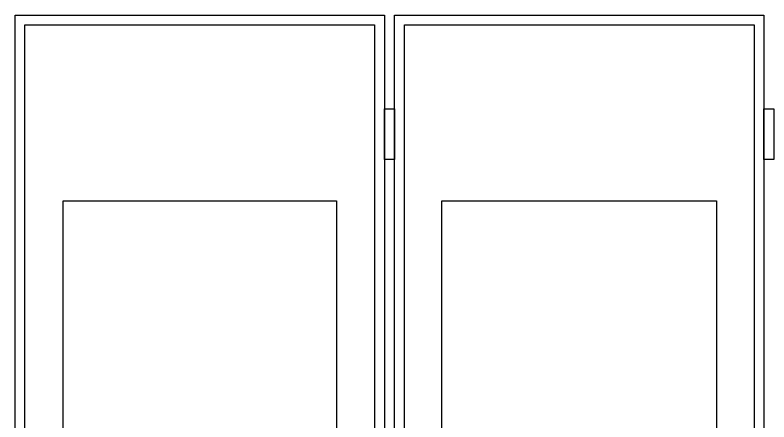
# Model space of a CAD drawing. Extents: x -66030 to 95157, y -13132 to 45879.
# Drawn here: x 16311 to 17836, y 5115 to 5938 of the extents above; entities that cross this region are included whole.
import ezdxf

# ---------------------------------------------------------------- set-up
doc = ezdxf.new("R2010")
doc.units = 0
doc.header["$LTSCALE"] = 100
doc.header["$MEASUREMENT"] = 0
doc.layers.add('7', color=105, linetype='CONTINUOUS')

msp = doc.modelspace()

# ---------------------------------------------------------------- linework, layer by layer
at = {"layer": '7'}
for points in [[(16311.5, 5938), (17058.4, 5938), (17058.4, 3876.5), (16311.5, 3876.5)], [(17078.8, 5938), (17825.7, 5938), (17825.7, 3876.5), (17078.8, 3876.5)], [(16331.5, 5918), (17038.4, 5918), (17038.4, 3896.5), (16331.5, 3896.5)], [(17098.8, 5918), (17805.7, 5918), (17805.7, 3896.5), (17098.8, 3896.5)], [(17058.4, 5748.4), (17078.8, 5748.4), (17078.8, 5646), (17058.4, 5646)], [(17825.7, 5748.4), (17846, 5748.4), (17846, 5646), (17825.7, 5646)], [(16408.6, 5562.4), (16961.3, 5562.4), (16961.3, 4074.1), (16408.6, 4074.1)], [(17174.4, 5562.4), (17730, 5562.4), (17730, 4069.8), (17174.4, 4069.8)]]:
    msp.add_lwpolyline(points, close=True, dxfattribs=at)

doc.saveas('drawing.dxf')
